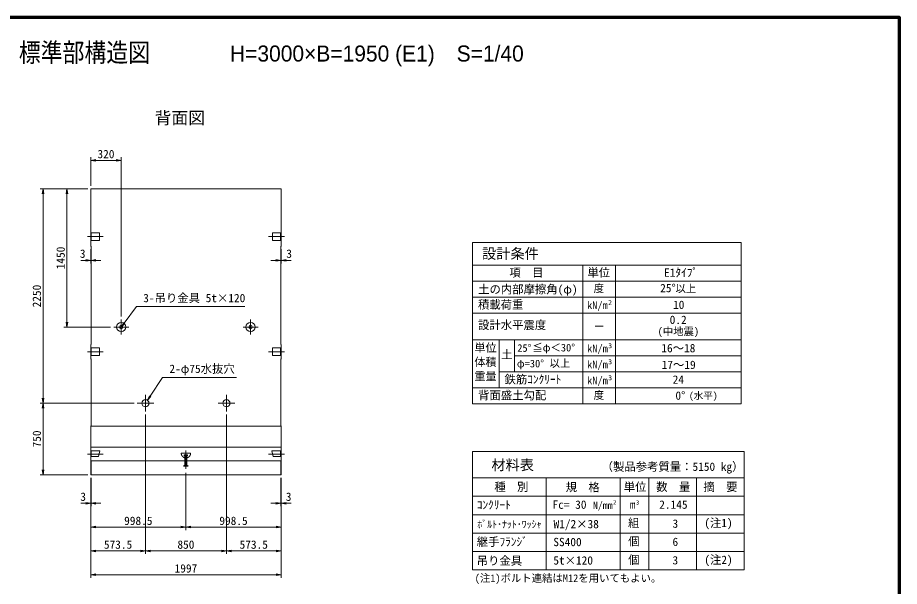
# Model space of a CAD drawing. Units: millimetres at full size, sheet at 1:40. Extents: x 108088 to 123888, y 10657 to 21690.
# Drawn here: x 114638 to 123888, y 15719 to 21690 of the extents above; entities that cross this region are included whole.
import ezdxf
from ezdxf.enums import TextEntityAlignment as Align

# ---------------------------------------------------------------- set-up
doc = ezdxf.new("R2010")
doc.units = ezdxf.units.MM
doc.header["$LTSCALE"] = 40
doc.linetypes.add('CHAIN', pattern=[18.5, 12, -1.5, 3.5, -1.5])
doc.linetypes.add('DASHED', pattern=[7.5, 6, -1.5])
for name, color, linetype, lineweight in [('01図枠', 1, 'Continuous', 70), ('中心', 6, 'CHAIN', 9), ('外形線', 7, 'Continuous', 13), ('寸法', 2, 'Continuous', 9), ('細線', 4, 'Continuous', 9), ('連結部', 4, 'Continuous', 13)]:
    doc.layers.add(name, color=color, linetype=linetype, lineweight=lineweight)
doc.layers.add('文字', color=7, linetype='Continuous')
doc.styles.add('ＭＳ ゴシック', font='')
doc.styles.add('ＭＳ Ｐゴシック', font='')
doc.styles.get('ＭＳ ゴシック').set_extended_font_data('MS Gothic')
doc.styles.get('ＭＳ Ｐゴシック').set_extended_font_data('MS PGothic')

# ---------------------------------------------------------------- blocks, each defined once
blk = doc.blocks.new('open_arrow')
at = {"color": 0, "linetype": 'Continuous', "lineweight": -2}
blk.add_lwpolyline([(7.5, 1.25), (0, 0), (7.5, -1.25)], dxfattribs=at)

msp = doc.modelspace()

# ---------------------------------------------------------------- linework, layer by layer
at = {"layer": '01図枠'}
msp.add_lwpolyline([(108087.54, 10809.99), (123887.54, 10809.99), (123887.54, 21689.99), (108087.54, 21689.99)], close=True, dxfattribs=at)
at = {"layer": '中心'}
for p, q in [((115535.85, 19391.75), (115370.85, 19391.75)), ((117270.85, 19391.75), (117435.85, 19391.75)), ((115724.85, 18520.75), (115724.85, 18362.75)), ((117081.85, 18520.75), (117081.85, 18362.75)), ((115803.85, 18441.75), (115645.85, 18441.75)), ((117002.85, 18441.75), (117160.85, 18441.75)), ((115535.85, 18181.75), (115370.85, 18181.75)), ((117270.85, 18181.75), (117435.85, 18181.75)), ((115978.35, 17554.25), (115978.35, 17729.25)), ((116828.35, 17554.25), (116828.35, 17729.25)), ((115890.85, 17641.75), (116065.85, 17641.75)), ((116740.85, 17641.75), (116915.85, 17641.75)), ((116403.35, 17146.49), (116403.35, 16951.49)), ((115535.85, 17106.56), (115370.85, 17106.56)), ((117270.85, 17106.56), (117435.85, 17106.56))]:
    msp.add_line(p, q, dxfattribs=at)
at = {"layer": '外形線'}
for p, q in [((115404.85, 19891.75), (117401.85, 19891.75)), ((115404.85, 19891.75), (115404.85, 19291.75)), ((117401.85, 19891.75), (117401.85, 19291.75)), ((115407.85, 19288.75), (115404.85, 19291.75)), ((115407.85, 19288.75), (115407.85, 18259.75)), ((117398.85, 19288.75), (117401.85, 19291.75)), ((117398.85, 19288.75), (117398.85, 18259.75)), ((115407.85, 18259.75), (115404.85, 18256.75)), ((115404.85, 18256.75), (115404.85, 18106.75)), ((117398.85, 18259.75), (117401.85, 18256.75)), ((117401.85, 18256.75), (117401.85, 18106.75)), ((115407.85, 18103.75), (115404.85, 18106.75)), ((115407.85, 18103.75), (115407.85, 17404.75)), ((117398.85, 18103.75), (117401.85, 18106.75)), ((117398.85, 18103.75), (117398.85, 17404.75)), ((115407.85, 17404.75), (115404.85, 17401.75)), ((115404.85, 17401.75), (115404.85, 16891.75)), ((117398.85, 17404.75), (117401.85, 17401.75)), ((117401.85, 17401.75), (117401.85, 16891.75)), ((115404.85, 17037.54), (117401.85, 17037.54)), ((115404.85, 16891.75), (117401.85, 16891.75))]:
    msp.add_line(p, q, dxfattribs=at)
for centre in [(115978.35, 17641.75), (116828.35, 17641.75)]:
    msp.add_circle(centre, 37.5, dxfattribs=at)
at = {"layer": '寸法'}
for p, q in [((115404.85, 19923.75), (115404.85, 20223.75)), ((115724.85, 20191.75), (115404.85, 20191.75)), ((115724.85, 18552.75), (115724.85, 20223.75)), ((115372.85, 19891.75), (114872.85, 19891.75)), ((114904.85, 17641.75), (114904.85, 19891.75)), ((115372.85, 19891.75), (115122.85, 19891.75)), ((115154.85, 19891.75), (115154.85, 18441.75)), ((115404.85, 19259.75), (115404.85, 19108.61)), ((115407.85, 19256.75), (115407.85, 19108.61)), ((117398.85, 19256.75), (117398.85, 19108.61)), ((117401.85, 19259.75), (117401.85, 19108.61)), ((115300.85, 19140.61), (115511.85, 19140.61)), ((117505.85, 19140.61), (117294.85, 19140.61)), ((115613.85, 18441.75), (115122.85, 18441.75)), ((115858.85, 17641.75), (114872.85, 17641.75)), ((115858.85, 17641.75), (114872.85, 17641.75)), ((114904.85, 16891.75), (114904.85, 17641.75)), ((115978.35, 17522.25), (115978.35, 16059.75)), ((115978.35, 17522.25), (115978.35, 16059.75)), ((116828.35, 17522.25), (116828.35, 16059.75)), ((116828.35, 17522.25), (116828.35, 16059.75)), ((115372.85, 16891.75), (114872.85, 16891.75)), ((115404.85, 16859.75), (115404.85, 15809.75)), ((115404.85, 16859.75), (115404.85, 16059.75)), ((115404.85, 16859.75), (115404.85, 16309.75)), ((115404.85, 16859.75), (115404.85, 16559.75)), ((115407.85, 16859.75), (115407.85, 16559.75)), ((116403.35, 16911.17), (116403.35, 16309.75)), ((116403.35, 16911.17), (116403.35, 16309.75)), ((117398.85, 16859.75), (117398.85, 16559.75)), ((117401.85, 16859.75), (117401.85, 15809.75)), ((117401.85, 16859.75), (117401.85, 16059.75)), ((117401.85, 16859.75), (117401.85, 16309.75)), ((117401.85, 16859.75), (117401.85, 16559.75)), ((115300.85, 16591.75), (115511.85, 16591.75)), ((117505.85, 16591.75), (117294.85, 16591.75)), ((115404.85, 16341.75), (116403.35, 16341.75)), ((116403.35, 16341.75), (117401.85, 16341.75)), ((115404.85, 16091.75), (115978.35, 16091.75)), ((115978.35, 16091.75), (116828.35, 16091.75)), ((116828.35, 16091.75), (117401.85, 16091.75)), ((115404.85, 15841.75), (117401.85, 15841.75))]:
    msp.add_line(p, q, dxfattribs=at)
at = {"layer": '寸法', "color": 3}
for p, q in [((119408.66, 17802.01), (119408.66, 19329.39)), ((119408.66, 19329.39), (122228.66, 19329.39)), ((122228.66, 17634.01), (122228.66, 19329.39)), ((119408.66, 17634.01), (119408.66, 19090.01)), ((119408.66, 19090.01), (122228.66, 19090.01)), ((120568.66, 17634.01), (120568.66, 19090.01)), ((120908.66, 17634.01), (120908.66, 19090.01)), ((119408.66, 18922.01), (122228.66, 18922.01)), ((119408.66, 18754.01), (122228.66, 18754.01)), ((119408.66, 18586.01), (122228.66, 18586.01)), ((119408.66, 18306.01), (122228.66, 18306.01)), ((119688.66, 17802.01), (119688.66, 18306.01)), ((119848.66, 17970.01), (119848.66, 18306.01)), ((119848.66, 18138.01), (122228.66, 18138.01)), ((119688.66, 17970.01), (122228.66, 17970.01)), ((119408.66, 17802.01), (122228.66, 17802.01)), ((119408.66, 17634.01), (122228.66, 17634.01)), ((119408.66, 15891.75), (119408.66, 17134.01)), ((119408.66, 17134.01), (122258.66, 17134.01)), ((122258.66, 15891.75), (122258.66, 17134.01)), ((119408.66, 16858.63), (122258.66, 16858.63)), ((120183.66, 15891.75), (120183.66, 16858.63)), ((120958.66, 15891.75), (120958.66, 16858.63)), ((121258.66, 15891.75), (121258.66, 16858.63)), ((121258.66, 16085.13), (121258.66, 16858.63)), ((121758.66, 15891.75), (121758.66, 16858.63)), ((119408.66, 16665.26), (122258.66, 16665.26)), ((119408.66, 16471.88), (122258.66, 16471.88)), ((119408.66, 16278.51), (122258.66, 16278.51)), ((119408.66, 16085.13), (122258.66, 16085.13)), ((119408.66, 15891.75), (122258.66, 15891.75))]:
    msp.add_line(p, q, dxfattribs=at)
at = {"layer": '寸法', "color": 3, "linetype": 'DASHED'}
for p, q in [((116354.3, 17116.49), (116452.4, 17116.49)), ((116385.35, 17101.49), (116421.35, 17101.49)), ((116385.35, 17089.49), (116385.35, 17101.49)), ((116421.35, 17089.49), (116385.35, 17089.49)), ((116393.3, 17089.49), (116393.3, 16993.15)), ((116413.32, 17089.49), (116413.32, 16993.15)), ((116421.35, 17101.49), (116421.35, 17089.49)), ((116378.3, 16981.49), (116393.3, 16993.15)), ((116428.32, 16981.49), (116378.3, 16981.49)), ((116393.3, 16993.15), (116413.32, 16993.15)), ((116413.32, 16993.15), (116428.32, 16981.49))]:
    msp.add_line(p, q, dxfattribs=at)
at = {"layer": '寸法'}
for points in [[(115724.85, 18441.75), (115755.8, 18483.53), (115883.67, 18656.15), (117021.84, 18656.15)], [(115999.04, 17673.02), (116027.73, 17716.39), (116158.1, 17913.41), (116935.75, 17913.41)]]:
    msp.add_lwpolyline(points, dxfattribs=at)
at = {"layer": '寸法', "color": 3}
for centre in [(115724.85, 18441.75), (117081.85, 18441.75)]:
    msp.add_circle(centre, 18, dxfattribs=at)
at = {"layer": '寸法', "color": 3, "linetype": 'DASHED'}
msp.add_arc((116403.35, 17116.49), 49.05, 180, 0, dxfattribs=at)
at = {"layer": '細線'}
for p, q in [((115410.85, 19351.75), (115410.85, 19431.75)), ((115495.85, 19431.75), (115410.85, 19431.75)), ((115495.85, 19351.75), (115495.85, 19431.75)), ((117310.85, 19351.75), (117310.85, 19431.75)), ((117310.85, 19431.75), (117395.85, 19431.75)), ((117395.85, 19351.75), (117395.85, 19431.75)), ((115495.85, 19351.75), (115410.85, 19351.75)), ((117310.85, 19351.75), (117395.85, 19351.75)), ((115410.85, 18141.75), (115410.85, 18221.75)), ((115495.85, 18221.75), (115410.85, 18221.75)), ((115495.85, 18141.75), (115495.85, 18221.75)), ((117310.85, 18141.75), (117310.85, 18221.75)), ((117310.85, 18221.75), (117395.85, 18221.75)), ((117395.85, 18141.75), (117395.85, 18221.75)), ((115495.85, 18141.75), (115410.85, 18141.75)), ((117310.85, 18141.75), (117395.85, 18141.75)), ((115404.85, 17401.75), (117401.85, 17401.75)), ((115404.85, 17180.7), (117401.85, 17180.7)), ((115407.85, 16891.75), (115407.85, 17037.54)), ((117398.85, 16891.75), (117398.85, 17037.54))]:
    msp.add_line(p, q, dxfattribs=at)
at = {"layer": '細線', "linetype": 'DASHED'}
for p, q in [((115410.85, 17081.56), (115410.85, 17141.56)), ((115410.85, 17141.56), (115501.85, 17141.56)), ((115486.85, 17081.56), (115501.85, 17141.56)), ((117319.85, 17081.56), (117304.85, 17141.56)), ((117395.85, 17141.56), (117304.85, 17141.56)), ((117395.85, 17081.56), (117395.85, 17141.56)), ((115410.85, 17081.56), (115486.85, 17081.56)), ((117395.85, 17081.56), (117319.85, 17081.56))]:
    msp.add_line(p, q, dxfattribs=at)
at = {"layer": '連結部', "color": 3}
for centre in [(115724.85, 18441.75), (117081.85, 18441.75)]:
    msp.add_circle(centre, 49, dxfattribs=at)

# ---------------------------------------------------------------- block references
at = {"layer": '寸法', "xscale": 6.93, "yscale": 6.93}
for p in [(115404.85, 20191.75), (115407.85, 19140.61), (117401.85, 19140.61), (115407.85, 16591.75), (117401.85, 16591.75), (115404.85, 16341.75), (116403.35, 16341.75), (115404.85, 16091.75), (115978.35, 16091.75), (116828.35, 16091.75), (115404.85, 15841.75)]:
    msp.add_blockref('open_arrow', p, dxfattribs=at)
for p, rotation in [((115724.85, 20191.75), 180), ((114904.85, 19891.75), 270), ((115154.85, 19891.75), 270), ((115404.85, 19140.61), 180), ((117398.85, 19140.61), 180), ((115154.85, 18441.75), 90), ((115724.85, 18441.75), 53.5), ((114904.85, 17641.75), 90), ((115999.04, 17673.02), 56.5), ((114904.85, 17641.75), 270), ((114904.85, 16891.75), 90), ((115404.85, 16591.75), 180), ((117398.85, 16591.75), 180), ((116403.35, 16341.75), 180), ((117401.85, 16341.75), 180), ((115978.35, 16091.75), 180), ((116828.35, 16091.75), 180), ((117401.85, 16091.75), 180), ((117401.85, 15841.75), 180)]:
    msp.add_blockref('open_arrow', p, dxfattribs=dict(at, rotation=rotation))

# ---------------------------------------------------------------- texts
at = {"layer": '寸法', "style": 'ＭＳ ゴシック'}
for s, p in [('320', (115564.85, 20257.75)), ('3', (115320.46, 19212.05)), ('3', (117486.23, 19212.05)), ('3', (115325.73, 16660.35)), ('3', (117480.96, 16660.35)), ('998.5', (115904.1, 16407.75)), ('998.5', (116902.6, 16407.75)), ('573.5', (115691.6, 16157.75)), ('850', (116403.35, 16157.75)), ('573.5', (117115.1, 16157.75)), ('1997', (116403.35, 15907.75))]:
    msp.add_text(s, height=87.35, dxfattribs=at).set_placement(p, align=Align.MIDDLE_CENTER)
for s, p in [('1450', (115088.85, 19166.75)), ('2250', (114838.85, 18766.75)), ('750', (114838.85, 17266.75))]:
    msp.add_text(s, height=87.35, rotation=90, dxfattribs=at).set_placement(p, align=Align.MIDDLE_CENTER)
at = {"layer": '寸法', "color": 3, "style": 'ＭＳ ゴシック'}
for s, height, p in [('設計条件', 109.2, (119509.63, 19125.26)), ('項\u3000目', 87.35, (119796.05, 18943.25)), ('単位', 87.35, (120615.25, 18943.25)), ('E1ﾀｲﾌﾟ', 87.35, (121419.33, 18943.25)), ('土の内部摩擦角(φ)', 87.35, (119468.98, 18767.38)), ('度', 79.75, (120680.45, 18782.32)), ('25°', 87.35, (121378.49, 18780.87)), ('以上', 79.75, (121539.48, 18782.32)), ('積載荷重', 87.35, (119467.08, 18607.38)), ('kN/m', 79.75, (120611.51, 18606.57)), ('2', 52.22, (120832.66, 18657.04)), ('10', 87.35, (121513.81, 18605.41)), ('設計水平震度', 87.35, (119467.94, 18393.07)), ('0.2', 87.35, (121478.04, 18448.02)), ('ー', 79.75, (120683.44, 18383.04)), ('(中地震)', 79.75, (121351.88, 18331.99)), ('25°', 79.75, (119879.42, 18157.73)), ('≦φ＜30°', 79.75, (120037.12, 18161.75)), ('kN/m', 79.75, (120611.94, 18153)), ('3', 52.22, (120833.08, 18203.47)), ('16～18', 87.35, (121390.87, 18150.62)), ('土', 87.35, (119710.97, 18083.43)), ('φ=30°', 79.75, (119874.93, 17994.63)), ('以上', 79.75, (120218.56, 17998.32)), ('kN/m', 79.75, (120611.94, 17985)), ('3', 52.22, (120833.08, 18035.47)), ('17～19', 87.35, (121394.24, 17975.31)), ('鉄筋ｺﾝｸﾘｰﾄ', 87.35, (119745.68, 17821.93)), ('kN/m', 79.75, (120611.94, 17817)), ('3', 52.22, (120833.08, 17867.47)), ('24', 87.35, (121509.14, 17820.46)), ('背面盛土勾配', 87.35, (119468.66, 17655.25)), ('度', 79.75, (120680.45, 17662.32)), ('0°', 87.35, (121538.56, 17652.27)), ('(水平)', 72.16, (121680.89, 17663.78)), ('材料表', 109.2, (119607.53, 16906.76)), ('種\u3000別', 87.35, (119638.94, 16693.92)), ('規\u3000格', 87.35, (120387.09, 16689.78)), ('単位', 87.35, (120996.29, 16692.98)), ('数\u3000量', 87.35, (121336.69, 16693.72)), ('摘\u3000要', 87.35, (121831.68, 16693.33)), ('ｺﾝｸﾘｰﾄ', 87.35, (119454.31, 16504.77)), ('Fc= 30', 87.35, (120249.08, 16507.19)), ('N/mm', 75.95, (120672.83, 16509.37)), ('2', 43.67, (120884.39, 16566.61)), ('m', 87.35, (121059.24, 16508.35)), ('3', 43.67, (121124.63, 16565.06)), ('ﾎﾞﾙﾄ･ﾅｯﾄ･ﾜｯｼｬ', 75.95, (119460.14, 16309.96)), ('W1/2×38', 87.35, (120259.85, 16303.28)), ('組', 87.35, (121041.34, 16314.97)), ('(注1)', 87.35, (121841.34, 16314.97)), ('継手ﾌﾗﾝｼﾞ', 87.35, (119454.09, 16116.71)), ('SS400', 87.35, (120257.64, 16115.17)), ('個 ', 87.35, (121042.67, 16121.6)), ('吊り金具', 87.35, (119454.09, 15918.01)), ('5t×120', 87.35, (120257.64, 15921.79)), ('個 ', 87.35, (121042.67, 15928.22)), ('(注2)', 87.35, (121841.34, 15928.22))]:
    msp.add_text(s, height=height, dxfattribs=at).set_placement(p, align=Align.BOTTOM_LEFT)
at = {"layer": '寸法', "style": 'ＭＳ ゴシック'}
for s, p in [('3-吊り金具 5t×120', (115955.67, 18676.15)), ('2-φ75水抜穴', (116230.1, 17933.41))]:
    msp.add_text(s, height=87.35, dxfattribs=at).set_placement(p, align=Align.BOTTOM_LEFT)
at = {"layer": '寸法', "color": 3, "style": 'ＭＳ ゴシック'}
for s, height, p in [('単位', 85.24, (119429.8, 18266.42)), ('体積', 85.24, (119429.8, 18116.78)), ('重量', 85.24, (119429.8, 17967.14)), ('(注1)ボルト連結はM12を用いてもよい。', 79.75, (119432.79, 15845.13))]:
    msp.add_text(s, height=height, dxfattribs=at).set_placement(p, align=Align.TOP_LEFT)
for s, p in [('（製品参考質量：5150 kg）', (122252.61, 16905.65)), ('2.145', (121665.9, 16507.67)), ('3', (121567.37, 16307.95)), ('6', (121567.11, 16116.95)), ('3', (121567.11, 15923.57))]:
    msp.add_text(s, height=87.35, dxfattribs=at).set_placement(p, align=Align.BOTTOM_RIGHT)
at = {"layer": '文字', "style": 'ＭＳ Ｐゴシック', "width": 0.85}
msp.add_text(' KLウォール3型（Eタイプ）標準部構造図\u3000\u3000\u3000\u3000\u3000\u3000\u3000\u3000\u3000\u3000\u3000\u3000\u3000\u3000 \u3000\u3000\u3000\u3000', height=197.9, dxfattribs=at).set_placement((115987.54, 21165.77), align=Align.BOTTOM_CENTER)
at = {"layer": '文字', "style": 'ＭＳ Ｐゴシック'}
msp.add_text('H=3000×B=1950 (E1)\u3000S=1/40', height=168.3, dxfattribs=at).set_placement((116865.63, 21178.44), align=Align.BOTTOM_LEFT)
msp.add_text(' 背面図 ', height=128.7, dxfattribs=at).set_placement((116339.51, 20535.14), align=Align.BOTTOM_CENTER)

doc.saveas('drawing.dxf')
